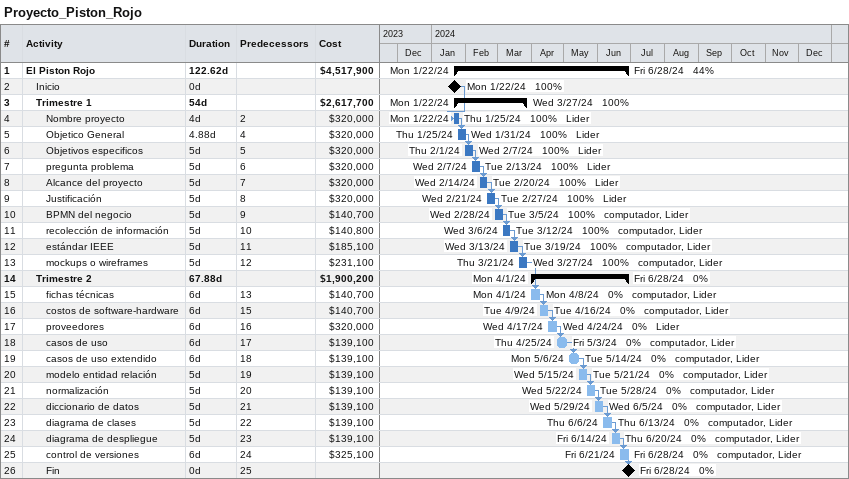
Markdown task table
Proyecto_Piston_Rojo

| ID | Level | Task | Duration | Start | Finish | Predecessors | Resources | % complete | Cost ($) |
|---|---|---|---|---|---|---|---|---|---|
| 1 | 1 | **El Piston Rojo** | 122.62d | 2024-01-22 | 2024-06-28 |  |  | 44 | 4517900 |
| 2 | 2 | Inicio | 0d | 2024-01-22 | 2024-01-22 |  |  | 100 |  |
| 3 | 2 | **Trimestre 1** | 54d | 2024-01-22 | 2024-03-27 |  |  | 100 | 2617700 |
| 4 | 3 | Nombre proyecto | 4d | 2024-01-22 | 2024-01-25 | 2 | Lider | 100 | 320000 |
| 5 | 3 | Objetico General | 4.88d | 2024-01-25 | 2024-01-31 | 4 | Lider | 100 | 320000 |
| 6 | 3 | Objetivos especificos | 5d | 2024-02-01 | 2024-02-07 | 5 | Lider | 100 | 320000 |
| 7 | 3 | pregunta problema | 5d | 2024-02-07 | 2024-02-13 | 6 | Lider | 100 | 320000 |
| 8 | 3 | Alcance del proyecto | 5d | 2024-02-14 | 2024-02-20 | 7 | Lider | 100 | 320000 |
| 9 | 3 | Justificación | 5d | 2024-02-21 | 2024-02-27 | 8 | Lider | 100 | 320000 |
| 10 | 3 | BPMN del negocio | 5d | 2024-02-28 | 2024-03-05 | 9 | computador, Lider | 100 | 140700 |
| 11 | 3 | recolección de información | 5d | 2024-03-06 | 2024-03-12 | 10 | computador, Lider | 100 | 140800 |
| 12 | 3 | estándar IEEE | 5d | 2024-03-13 | 2024-03-19 | 11 | computador, Lider | 100 | 185100 |
| 13 | 3 | mockups o wireframes | 5d | 2024-03-21 | 2024-03-27 | 12 | computador, Lider | 100 | 231100 |
| 14 | 2 | **Trimestre 2** | 67.88d | 2024-04-01 | 2024-06-28 |  |  | 0 | 1900200 |
| 15 | 3 | fichas técnicas | 6d | 2024-04-01 | 2024-04-08 | 13 | computador, Lider | 0 | 140700 |
| 16 | 3 | costos de software-hardware | 6d | 2024-04-09 | 2024-04-16 | 15 | computador, Lider | 0 | 140700 |
| 17 | 3 | proveedores | 6d | 2024-04-17 | 2024-04-24 | 16 | Lider | 0 | 320000 |
| 18 | 3 | casos de uso | 6d | 2024-04-25 | 2024-05-03 | 17 | computador, Lider | 0 | 139100 |
| 19 | 3 | casos de uso extendido | 6d | 2024-05-06 | 2024-05-14 | 18 | computador, Lider | 0 | 139100 |
| 20 | 3 | modelo entidad relación | 5d | 2024-05-15 | 2024-05-21 | 19 | computador, Lider | 0 | 139100 |
| 21 | 3 | normalización | 5d | 2024-05-22 | 2024-05-28 | 20 | computador, Lider | 0 | 139100 |
| 22 | 3 | diccionario de datos | 5d | 2024-05-29 | 2024-06-05 | 21 | computador, Lider | 0 | 139100 |
| 23 | 3 | diagrama de clases | 5d | 2024-06-06 | 2024-06-13 | 22 | computador, Lider | 0 | 139100 |
| 24 | 3 | diagrama de despliegue | 5d | 2024-06-14 | 2024-06-20 | 23 | computador, Lider | 0 | 139100 |
| 25 | 3 | control de versiones | 6d | 2024-06-21 | 2024-06-28 | 24 | computador, Lider | 0 | 325100 |
| 26 | 3 | Fin | 0d | 2024-06-28 | 2024-06-28 | 25 |  | 0 |  |
